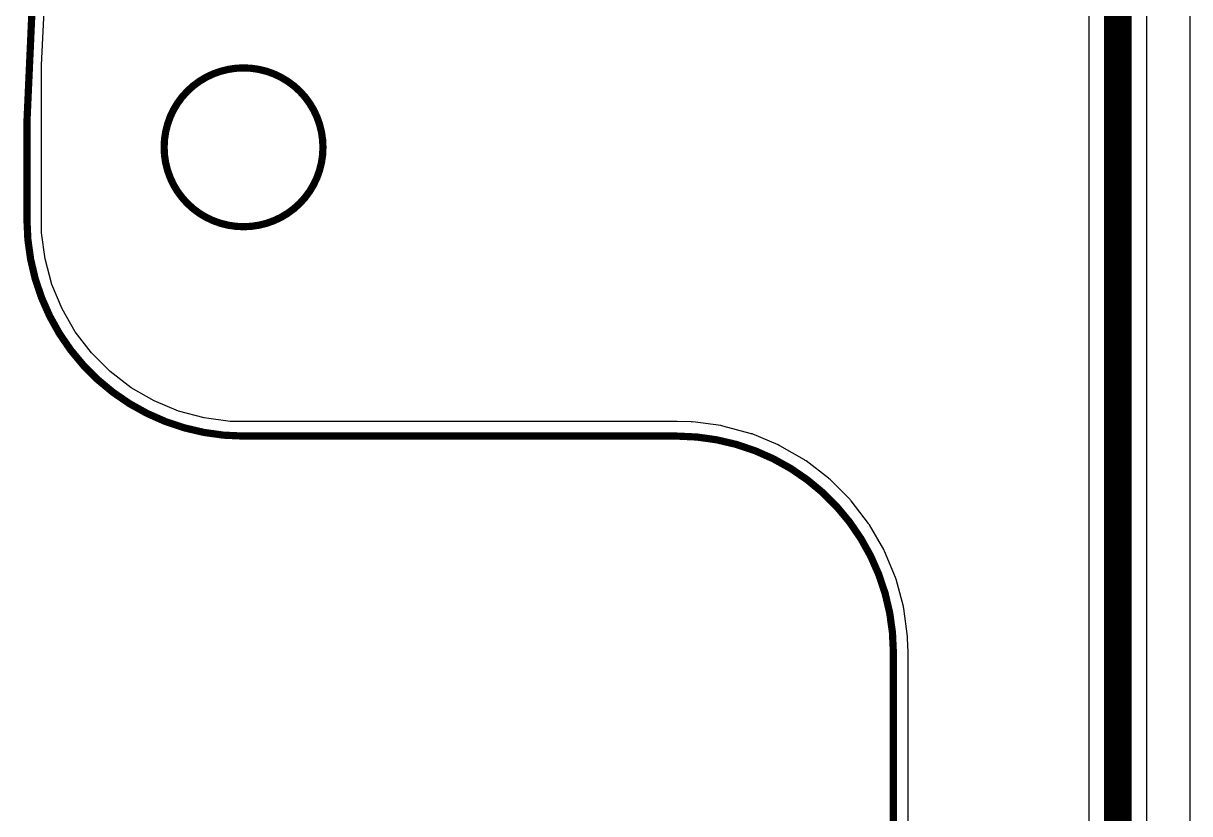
# Model space of a CAD drawing. Header units: millimetres. Extents: x -1.58 to 1.58, y -1.38 to 3.35.
# Drawn here: x -1.577 to -0.941, y 1.664 to 2.095 of the extents above; entities that cross this region are included whole.
import ezdxf

# ---------------------------------------------------------------- set-up
doc = ezdxf.new("R2010")
doc.units = ezdxf.units.MM
doc.header["$MEASUREMENT"] = 0
for name, color, linetype in [('BottomLayer', 5, 'Continuous'), ('Mechanical1', 6, 'Continuous'), ('TopLayer', 1, 'Continuous')]:
    doc.layers.add(name, color=color, linetype=linetype)

msp = doc.modelspace()

# ---------------------------------------------------------------- linework, layer by layer
at = {"layer": 'BottomLayer'}
for p, q in [((-0.9408, 2.28464), (-0.9408, 1.98)), ((-0.9642, 0.43721), (-0.9642, 2.16)), ((-0.9958, 2.15345), (-0.9958, 0.43721)), ((-1.56678, 2.07227), (-1.56398, 2.1341)), ((-1.56678, 2.04133), (-1.56678, 2.07227)), ((-1.56678, 1.98097), (-1.56678, 2.04133)), ((-1.56489, 1.96667), (-1.56678, 1.98097)), ((-0.9408, 1.98), (-0.9408, 1.38721)), ((-1.56116, 1.95273), (-1.56489, 1.96667)), ((-1.55563, 1.9394), (-1.56116, 1.95273)), ((-1.54842, 1.9269), (-1.55563, 1.9394)), ((-1.53963, 1.91545), (-1.54842, 1.9269)), ((-1.52943, 1.90525), (-1.53963, 1.91545)), ((-1.51798, 1.89646), (-1.52943, 1.90525)), ((-1.50549, 1.88925), (-1.51798, 1.89646)), ((-1.49215, 1.88372), (-1.50549, 1.88925)), ((-1.47822, 1.87999), (-1.49215, 1.88372)), ((-1.46391, 1.87811), (-1.47822, 1.87999)), ((-1.45669, 1.87811), (-1.46391, 1.87811)), ((-1.22047, 1.87811), (-1.45669, 1.87811)), ((-1.22034, 1.87808), (-1.22047, 1.87811)), ((-1.22021, 1.8781), (-1.22034, 1.87808)), ((-1.21248, 1.87785), (-1.22021, 1.8781)), ((-1.2121, 1.87776), (-1.21248, 1.87785)), ((-1.2117, 1.87778), (-1.2121, 1.87776)), ((-1.19638, 1.87577), (-1.2117, 1.87778)), ((-1.19588, 1.8756), (-1.19638, 1.87577)), ((-1.19535, 1.87556), (-1.19588, 1.8756)), ((-1.18043, 1.87156), (-1.19535, 1.87556)), ((-1.17995, 1.87133), (-1.18043, 1.87156)), ((-1.17944, 1.87123), (-1.17995, 1.87133)), ((-1.16516, 1.86532), (-1.17944, 1.87123)), ((-1.16472, 1.86502), (-1.16516, 1.86532)), ((-1.16422, 1.86485), (-1.16472, 1.86502)), ((-1.15084, 1.85713), (-1.16422, 1.86485)), ((-1.15044, 1.85678), (-1.15084, 1.85713)), ((-1.14997, 1.85654), (-1.15044, 1.85678)), ((-1.13771, 1.84714), (-1.14997, 1.85654)), ((-1.13736, 1.84674), (-1.13771, 1.84714)), ((-1.13692, 1.84644), (-1.13736, 1.84674)), ((-1.126, 1.83552), (-1.13692, 1.84644)), ((-1.1257, 1.83508), (-1.126, 1.83552)), ((-1.1253, 1.83473), (-1.1257, 1.83508)), ((-1.1159, 1.82247), (-1.1253, 1.83473)), ((-1.11566, 1.822), (-1.1159, 1.82247)), ((-1.11532, 1.8216), (-1.11566, 1.822)), ((-1.10759, 1.80822), (-1.11532, 1.8216)), ((-1.10742, 1.80772), (-1.10759, 1.80822)), ((-1.10713, 1.80728), (-1.10742, 1.80772)), ((-1.10121, 1.79301), (-1.10713, 1.80728)), ((-1.10111, 1.79249), (-1.10121, 1.79301)), ((-1.10088, 1.79201), (-1.10111, 1.79249)), ((-1.09688, 1.77709), (-1.10088, 1.79201)), ((-1.09684, 1.77656), (-1.09688, 1.77709)), ((-1.09667, 1.77606), (-1.09684, 1.77656)), ((-1.09466, 1.76074), (-1.09667, 1.77606)), ((-1.09468, 1.76034), (-1.09466, 1.76074)), ((-1.09459, 1.75996), (-1.09468, 1.76034)), ((-1.09434, 1.75223), (-1.09459, 1.75996)), ((-1.09436, 1.7521), (-1.09434, 1.75223)), ((-1.09433, 1.75197), (-1.09436, 1.7521)), ((-1.09433, 1.00394), (-1.09433, 1.75197))]:
    msp.add_line(p, q, dxfattribs=at)
at = {"layer": 'BottomLayer', "const_width": 0.015}
msp.add_lwpolyline([(-0.98, 2.16), (-0.98, 0.425)], dxfattribs=at)
at = {"layer": 'Mechanical1', "const_width": 0.00394}
for points in [[(-1.5748, 2.04133, -0.182676), (-1.23031, 2.95276)], [(-1.45669, 1.87008, -0.414214), (-1.5748, 1.98819)], [(-1.22047, 1.87008, -0.414214), (-1.10236, 1.75197)]]:
    msp.add_lwpolyline(points, format="xyb", dxfattribs=at)
at = {"layer": 'Mechanical1'}
for points, const_width in [([(-1.41339, 2.02756, 1), (-1.5, 2.02756, 1)], 0.00394), ([(-1.57579, 2.04133, 1), (-1.57382, 2.04133, 1)], 0.00197), ([(-1.57579, 2.04133, 1), (-1.57382, 2.04133, 1)], 0.00197), ([(-1.50098, 2.02756, 1), (-1.49902, 2.02756, 1)], 0.00197), ([(-1.41437, 2.02756, 1), (-1.4124, 2.02756, 1)], 0.00197), ([(-1.57579, 1.98819, 1), (-1.57382, 1.98819, 1)], 0.00197), ([(-1.57579, 1.98819, 1), (-1.57382, 1.98819, 1)], 0.00197), ([(-1.45768, 1.87008, 1), (-1.45571, 1.87008, 1)], 0.00197), ([(-1.45768, 1.87008, 1), (-1.45571, 1.87008, 1)], 0.00197), ([(-1.22146, 1.87008, 1), (-1.21949, 1.87008, 1)], 0.00197), ([(-1.22146, 1.87008, 1), (-1.21949, 1.87008, 1)], 0.00197), ([(-1.10335, 1.75197, 1), (-1.10138, 1.75197, 1)], 0.00197), ([(-1.10335, 1.75197, 1), (-1.10138, 1.75197, 1)], 0.00197)]:
    msp.add_lwpolyline(points, format="xyb", close=True, dxfattribs=dict(at, const_width=const_width))
at = {"layer": 'Mechanical1', "const_width": 0.00394}
for points in [[(-1.5748, 1.98819), (-1.5748, 2.04133)], [(-1.45669, 1.87008), (-1.22047, 1.87008)], [(-1.10236, 1.00394), (-1.10236, 1.75197)]]:
    msp.add_lwpolyline(points, dxfattribs=at)
at = {"layer": 'TopLayer'}
for p, q in [((-1.56678, 2.07227), (-1.56398, 2.1341)), ((-1.56678, 2.04133), (-1.56678, 2.07227)), ((-1.56678, 1.98097), (-1.56678, 2.04133)), ((-1.56489, 1.96667), (-1.56678, 1.98097)), ((-1.56116, 1.95273), (-1.56489, 1.96667)), ((-1.55563, 1.9394), (-1.56116, 1.95273)), ((-1.54842, 1.9269), (-1.55563, 1.9394)), ((-1.53963, 1.91545), (-1.54842, 1.9269)), ((-1.52943, 1.90525), (-1.53963, 1.91545)), ((-1.51798, 1.89646), (-1.52943, 1.90525)), ((-1.50549, 1.88925), (-1.51798, 1.89646)), ((-1.49215, 1.88372), (-1.50549, 1.88925)), ((-1.47822, 1.87999), (-1.49215, 1.88372)), ((-1.46391, 1.87811), (-1.47822, 1.87999)), ((-1.45669, 1.87811), (-1.46391, 1.87811)), ((-1.22047, 1.87811), (-1.45669, 1.87811)), ((-1.22034, 1.87808), (-1.22047, 1.87811)), ((-1.22021, 1.8781), (-1.22034, 1.87808)), ((-1.21248, 1.87785), (-1.22021, 1.8781)), ((-1.2121, 1.87776), (-1.21248, 1.87785)), ((-1.2117, 1.87778), (-1.2121, 1.87776)), ((-1.19638, 1.87577), (-1.2117, 1.87778)), ((-1.19588, 1.8756), (-1.19638, 1.87577)), ((-1.19535, 1.87556), (-1.19588, 1.8756)), ((-1.18043, 1.87156), (-1.19535, 1.87556)), ((-1.17995, 1.87133), (-1.18043, 1.87156)), ((-1.17944, 1.87123), (-1.17995, 1.87133)), ((-1.16516, 1.86532), (-1.17944, 1.87123)), ((-1.16472, 1.86502), (-1.16516, 1.86532)), ((-1.16422, 1.86485), (-1.16472, 1.86502)), ((-1.15084, 1.85713), (-1.16422, 1.86485)), ((-1.15044, 1.85678), (-1.15084, 1.85713)), ((-1.14997, 1.85654), (-1.15044, 1.85678)), ((-1.13771, 1.84714), (-1.14997, 1.85654)), ((-1.13736, 1.84674), (-1.13771, 1.84714)), ((-1.13692, 1.84644), (-1.13736, 1.84674)), ((-1.126, 1.83552), (-1.13692, 1.84644)), ((-1.1257, 1.83508), (-1.126, 1.83552)), ((-1.1253, 1.83473), (-1.1257, 1.83508)), ((-1.1159, 1.82247), (-1.1253, 1.83473)), ((-1.11566, 1.822), (-1.1159, 1.82247)), ((-1.11532, 1.8216), (-1.11566, 1.822)), ((-1.10759, 1.80822), (-1.11532, 1.8216)), ((-1.10742, 1.80772), (-1.10759, 1.80822)), ((-1.10713, 1.80728), (-1.10742, 1.80772)), ((-1.10121, 1.79301), (-1.10713, 1.80728)), ((-1.10111, 1.79249), (-1.10121, 1.79301)), ((-1.10088, 1.79201), (-1.10111, 1.79249)), ((-1.09688, 1.77709), (-1.10088, 1.79201)), ((-1.09684, 1.77656), (-1.09688, 1.77709)), ((-1.09667, 1.77606), (-1.09684, 1.77656)), ((-1.09466, 1.76074), (-1.09667, 1.77606)), ((-1.09468, 1.76034), (-1.09466, 1.76074)), ((-1.09459, 1.75996), (-1.09468, 1.76034)), ((-1.09434, 1.75223), (-1.09459, 1.75996)), ((-1.09436, 1.7521), (-1.09434, 1.75223)), ((-1.09433, 1.75197), (-1.09436, 1.7521)), ((-1.09433, 1.00394), (-1.09433, 1.75197))]:
    msp.add_line(p, q, dxfattribs=at)

doc.saveas('drawing.dxf')
